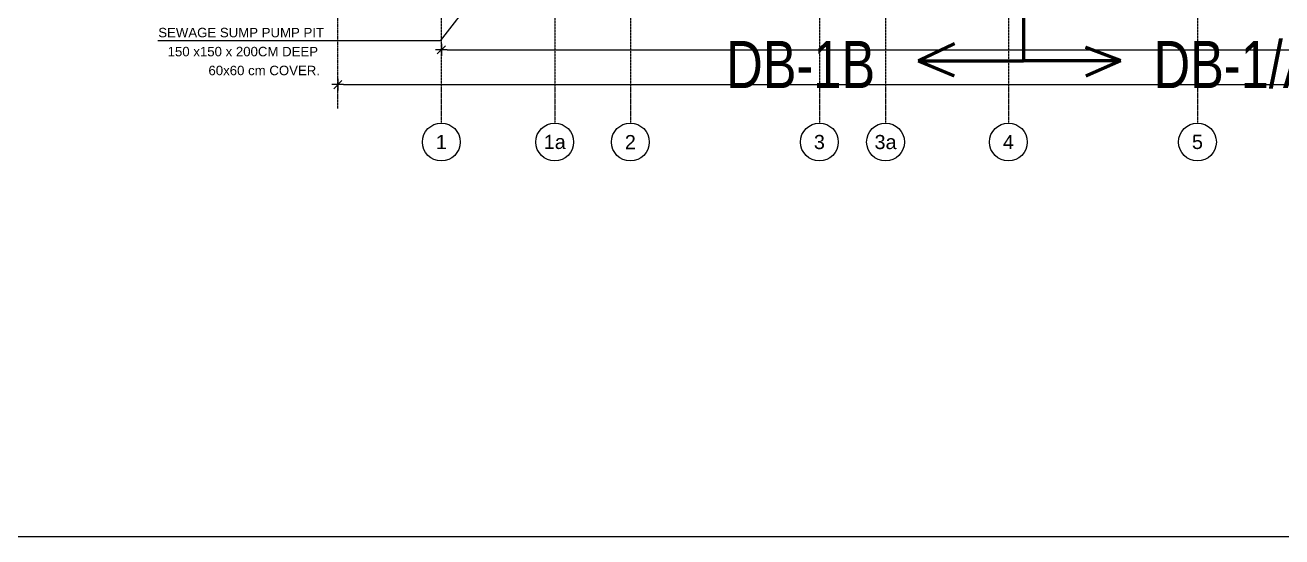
# Model space of a CAD drawing. Header units: inches. Extents: x 1070672 to 1191887, y 326920 to 401493.
# Drawn here: x 1100272 to 1126865, y 326920 to 337745 of the extents above; entities that cross this region are included whole.
import ezdxf
from ezdxf.enums import TextEntityAlignment as Align

# ---------------------------------------------------------------- set-up
doc = ezdxf.new("R2010")
doc.units = ezdxf.units.IN
doc.header["$MEASUREMENT"] = 0
doc.linetypes.add('CENTER', pattern=[50.8, 31.75, -6.35, 6.35, -6.35])
doc.linetypes.add('DOT2', pattern=[3.175, 0, -3.175])
doc.layers.add('A-CORD.PLUMB', color=44, linetype='Continuous', lineweight=13)
for name, color, linetype in [('Axis', 9, 'CENTER'), ('dim-axis', 15, 'Continuous'), ('FFNEW', 252, 'Continuous'), ('LGT ELEC', 252, 'Continuous'), ('LIGHT CIR', 1, 'Continuous'), ('P-FIRE-TXT', 181, 'Continuous'), ('P-PIPE-DRA', 40, 'Continuous'), ('POWER-CIR-NO', 2, 'Continuous'), ('wall pod', 7, 'Continuous')]:
    doc.layers.add(name, color=color, linetype=linetype)
doc.styles.add('ARIAL', font='ARIALN.TTF')
doc.styles.add('M1', font='multplno.shx', dxfattribs={"height": 0.2})
doc.styles.add('style1', font='arial.ttf')
doc.dimstyles.new('DIM-100', dxfattribs={"dimscale": 150, "dimtxt": 2, "dimasz": 1, "dimexe": 0.75, "dimexo": 1, "dimgap": 0.5, "dimtad": 1, "dimdec": 0, "dimzin": 11, "dimdsep": 46, "dimtxsty": 'ARIAL', "dimblk": 'R', "dimcen": 2.5, "dimdle": 1, "dimclrd": 256, "dimclre": 256, "dimclrt": 256, "dimazin": 0, "dimtfac": 1, "dimtdec": 0, "dimtix": 1, "dimtmove": 2, "dimatfit": 3, "dimldrblk": 'R', "dimtolj": 1, "dimtzin": 3, "dimlwd": -1, "dimlwe": 13, "dimarcsym": 0})

# ---------------------------------------------------------------- blocks, each defined once
blk = doc.blocks.new('R')
for p, q in [((-1.05, 0), (1.05, 0)), ((0, -1.05), (0, 1.05))]:
    blk.add_line(p, q)
at = {"color": 4, "lineweight": 13}
blk.add_line((-0.71, -0.71), (0.71, 0.71), dxfattribs=at)
blk = doc.blocks.new('*D118')
at = {"layer": 'Defpoints', "color": 0, "transparency": 16777216}
for p in [(1468019, 560121), (1420094, 560045), (1468019, 560045)]:
    blk.add_point(p, dxfattribs=at)
at = {"layer": 'dim-axis', "color": 251, "linetype": 'DOT2', "lineweight": 13, "transparency": 16777216}
for p, q in [((1420094, 560195), (1420094, 560233)), ((1468019, 560195), (1468019, 560233))]:
    blk.add_line(p, q, dxfattribs=at)
at = {"layer": 'dim-axis', "color": 251, "transparency": 16777216}
blk.add_line((1420214, 560121), (1467899, 560121), dxfattribs=at)
at = {"layer": 'dim-axis', "color": 251, "transparency": 16777216, "xscale": 120, "yscale": 120, "zscale": 120, "rotation": 180}
blk.add_blockref('R', (1420094, 560121), dxfattribs=at)
at = {"layer": 'dim-axis', "color": 251, "transparency": 16777216, "xscale": 120, "yscale": 120, "zscale": 120}
blk.add_blockref('R', (1468019, 560121), dxfattribs=at)
at = {"layer": 'dim-axis', "color": 251, "transparency": 16777216, "insert": (1444057, 560349), "char_height": 300, "attachment_point": 5, "style": 'ARIAL'}
blk.add_mtext('\\A1;47925', dxfattribs=at)
blk = doc.blocks.new('*D119')
at = {"layer": 'Defpoints', "color": 0, "transparency": 16777216}
for p in [(1417901, 559309), (1468019, 559385), (1468019, 559309)]:
    blk.add_point(p, dxfattribs=at)
at = {"layer": 'dim-axis', "color": 251, "linetype": 'DOT2', "lineweight": 13, "transparency": 16777216}
for p, q in [((1417901, 559459), (1417901, 559497)), ((1468019, 559459), (1468019, 559497))]:
    blk.add_line(p, q, dxfattribs=at)
at = {"layer": 'dim-axis', "color": 251, "transparency": 16777216}
blk.add_line((1418021, 559385), (1467899, 559385), dxfattribs=at)
at = {"layer": 'dim-axis', "color": 251, "transparency": 16777216, "xscale": 120, "yscale": 120, "zscale": 120, "rotation": 180}
blk.add_blockref('R', (1417901, 559385), dxfattribs=at)
at = {"layer": 'dim-axis', "color": 251, "transparency": 16777216, "xscale": 120, "yscale": 120, "zscale": 120}
blk.add_blockref('R', (1468019, 559385), dxfattribs=at)
at = {"layer": 'dim-axis', "color": 251, "transparency": 16777216, "insert": (1442960, 559613), "char_height": 300, "attachment_point": 5, "style": 'ARIAL'}
blk.add_mtext('\\A1;50118', dxfattribs=at)
blk = doc.blocks.new('STGHG')
at = {"layer": 'P-PIPE-DRA', "color": 254, "ltscale": 0.1}
blk.add_lwpolyline([(1111192, 277232), (1109056, 274471), (1103079, 274471)], dxfattribs=at)
at = {"layer": 'P-FIRE-TXT', "color": 254, "style": 'style1'}
for s, p in [('SEWAGE SUMP PUMP PIT', (1103089, 274549)), ('150 x150 x 200CM DEEP', (1103287, 274147)), ('60x60 cm COVER.', (1104151, 273747))]:
    blk.add_text(s, height=200, dxfattribs=at).set_placement(p)
blk = doc.blocks.new('A$C6D407ABE')
at = {"layer": 'LIGHT CIR', "linetype": 'ByBlock', "ltscale": 10, "const_width": 70}
for points in [[(32806, 22518), (24746, 22522), (24780, 9866)], [(26836, 9872), (26087, 10156)], [(24779, 9872), (26836, 9872)], [(26836, 9872), (26095, 9546)]]:
    blk.add_lwpolyline(points, dxfattribs=at)
at = {"layer": 'LIGHT CIR', "color": 252, "linetype": 'ByBlock', "ltscale": 10, "const_width": 70}
for points in [[(22548, 9866), (23321, 10233)], [(24779, 9866), (22548, 9866)], [(22548, 9866), (23313, 9547)]]:
    blk.add_lwpolyline(points, dxfattribs=at)
at = {"layer": 'LIGHT CIR', "color": 252, "linetype": 'ByBlock', "ltscale": 10, "style": 'M1', "width": 0.8}
blk.add_text('DB-1B', height=1000, dxfattribs=at).set_placement((18487, 9289, 0))
at = {"layer": 'POWER-CIR-NO', "linetype": 'ByBlock', "ltscale": 10, "style": 'M1', "width": 0.8}
blk.add_text('DB-1/AN', height=1000, dxfattribs=at).set_placement((27531, 9289, 0))
blk = doc.blocks.new('SGSR')
at = {"layer": 'Axis', "color": 251, "ltscale": 0.5}
for p, q in [((1417901.1, 558879.5), (1417901.1, 563896)), ((1420093.8, 562458.6), (1420093.8, 558571.5)), ((1422493.8, 562458.6), (1422493.8, 558571.5)), ((1424093.8, 562458.6), (1424093.8, 558571.5)), ((1428093.8, 562458.6), (1428093.8, 558571.5)), ((1429493.8, 562458.6), (1429493.8, 558571.5)), ((1432093.8, 562458.6), (1432093.8, 558571.5)), ((1436093.8, 562458.6), (1436093.8, 558571.5))]:
    blk.add_line(p, q, dxfattribs=at)
at = {"layer": 'Axis', "color": 251, "linetype": 'Continuous'}
for centre in [(1420093.8, 558171.5), (1422493.8, 558171.5), (1424093.8, 558171.5), (1428093.8, 558171.5), (1429493.8, 558171.5), (1432093.8, 558171.5), (1436093.8, 558171.5)]:
    blk.add_circle(centre, 400, dxfattribs=at)
at = {"layer": 'Axis', "color": 251, "linetype": 'Continuous', "style": 'style1'}
for s, p in [('1', (1420093.8, 558171.5)), ('1a', (1422493.8, 558171.5)), ('2', (1424093.8, 558171.5)), ('3', (1428093.8, 558171.5)), ('3a', (1429493.8, 558171.5)), ('4', (1432093.8, 558171.5)), ('5', (1436093.8, 558171.5))]:
    blk.add_text(s, height=300, dxfattribs=at).set_placement(p, align=Align.MIDDLE)
at = {"layer": 'dim-axis', "color": 251}
for p1, p2, picture, middle in [((1420093.8, 560045.2), (1468019.2, 560045.2), '*D118', (1444056.5, 560349.2)), ((1417901.1, 559308.9), (1468019.2, 559308.9), '*D119', (1442960.1, 559612.8))]:
    dim = blk.add_aligned_dim(p1=p1, p2=p2, distance=75.8, dimstyle='DIM-100', override={"dimasz": 0.8, "dimclrd": 251, "dimclre": 251, "dimclrt": 251}, dxfattribs=at)
    dim.commit()
    dim.dimension.update_dxf_attribs({"geometry": picture, "text_midpoint": middle})

msp = doc.modelspace()

# ---------------------------------------------------------------- linework, layer by layer
at = {"layer": 'wall pod', "ltscale": 100}
msp.add_lwpolyline([(1070672, 401493), (1191887, 401493), (1191887, 326920), (1070672, 326920)], close=True, dxfattribs=at)

# ---------------------------------------------------------------- block references
at = {"layer": 'A-CORD.PLUMB', "color": 252, "linetype": 'Continuous', "ltscale": 100}
msp.add_blockref('A$C6D407ABE', (1096621, 327123), dxfattribs=at)
at = {"layer": 'FFNEW', "color": 6, "linetype": 'Continuous'}
msp.add_blockref('SGSR', (-311015, -222899), dxfattribs=at)
at = {"layer": 'LGT ELEC', "color": 252, "linetype": 'Continuous'}
msp.add_blockref('STGHG', (0, 62939), dxfattribs=at)

doc.saveas('drawing.dxf')
